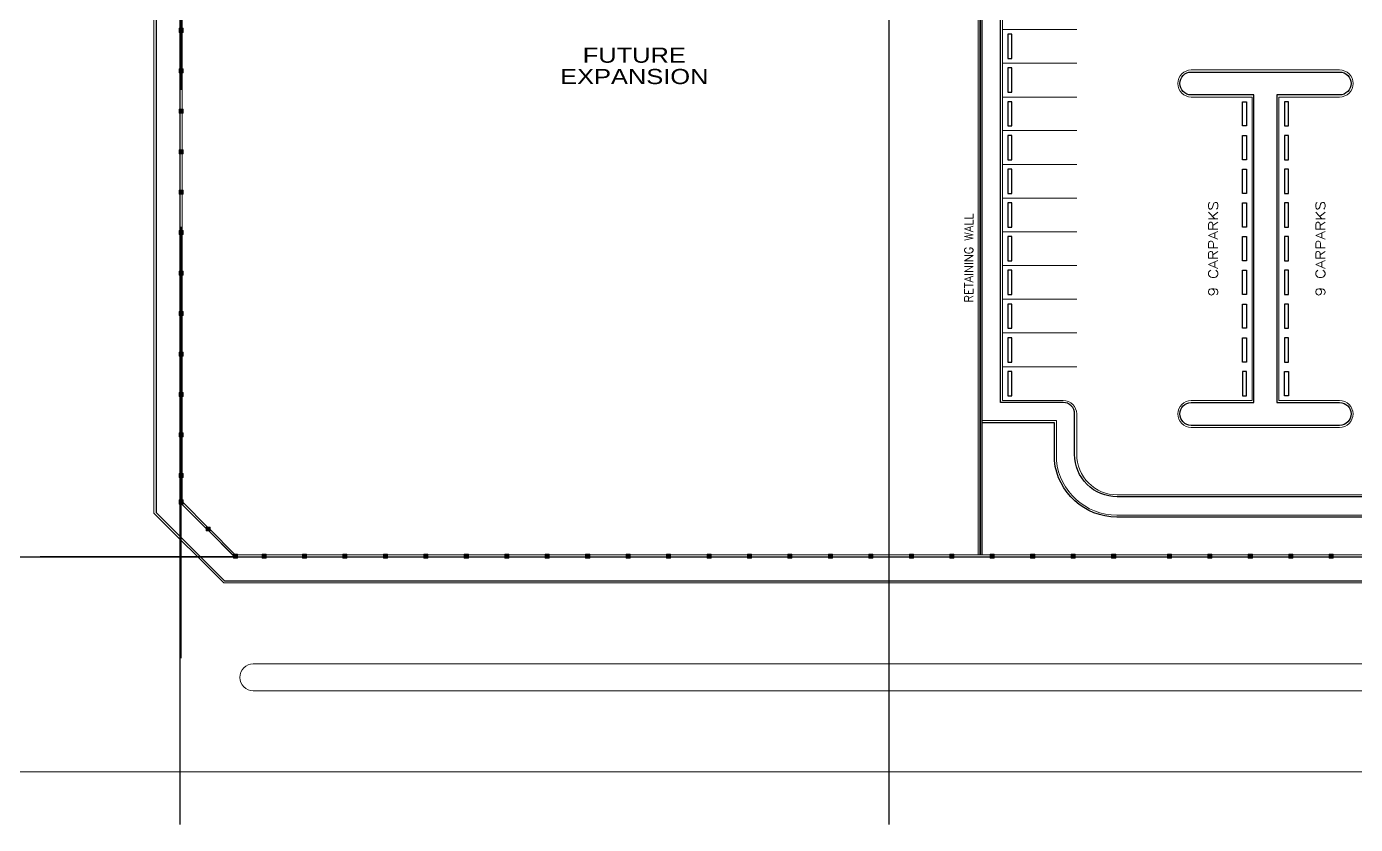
# Model space of a CAD drawing. Header units: metres. Extents: x -3195699 to -2111692, y 14290 to 146348.
# Drawn here: x -2116891 to -2115679, y 18776 to 19504 of the extents above; entities that cross this region are included whole.
import ezdxf
from ezdxf.enums import TextEntityAlignment as Align

# ---------------------------------------------------------------- set-up
doc = ezdxf.new("R2010")
doc.units = ezdxf.units.M
doc.header["$LTSCALE"] = 500
doc.header["$MEASUREMENT"] = 0
doc.linetypes.add('CENTER', pattern=[2, 1.25, -0.25, 0.25, -0.25])
doc.linetypes.add('CENTERX2', pattern=[4, 2.5, -0.5, 0.5, -0.5])
for name, color, linetype in [('AR-AXIS', 9, 'CENTERX2'), ('AR-SHEET-NM', 4, 'CONTINUOUS'), ('BLDG. TXT', 3, 'CONTINUOUS'), ('CURB-2', 8, 'CONTINUOUS'), ('PROPERTY LINE', 3, 'CENTER'), ('WHEEL BUMP', 6, 'CONTINUOUS')]:
    doc.layers.add(name, color=color, linetype=linetype)
for name, color, linetype, lineweight in [('CARLINE', 8, 'CONTINUOUS', 18), ('COL', 4, 'CONTINUOUS', 18), ('COLHAT', 8, 'CONTINUOUS', 18), ('CURVE', 8, 'CONTINUOUS', 18), ('FENCEWALL', 4, 'CONTINUOUS', 18), ('RAILING', 1, 'CONTINUOUS', 18), ('schematic lines', 110, 'CONTINUOUS', 25), ('WALL2', 4, 'CONTINUOUS', 18)]:
    doc.layers.add(name, color=color, linetype=linetype, lineweight=lineweight)
doc.styles.add('logo-eng', font='arial.ttf', dxfattribs={"height": 600})
doc.styles.add('ROMANS', font='romans.shx', dxfattribs={"width": 0.85})

# ---------------------------------------------------------------- blocks, each defined once
blk = doc.blocks.new('AHHMS TEMPLATE')
at = {"layer": 'COLHAT'}
h = blk.add_hatch(dxfattribs=at)
h.set_pattern_fill('ANSI31', color=8, scale=0.184599, style=0)
h.set_pattern_definition([(225, (-1482528.6917, 132484.56203), (0.4144367825, -0.4144367825), [])])
h.paths.add_polyline_path([(-1492475.8, 82717.6), (-1492475.8, 82721.3), (-1492479.5, 82721.3), (-1492479.5, 82717.6)])
h = blk.add_hatch(dxfattribs=at)
h.set_pattern_fill('ANSI31', color=8, scale=0.184599, style=0)
h.set_pattern_definition([(135, (-1482528.6917, 32917.38994), (0.4144367825, 0.4144367825), [])])
h.paths.add_polyline_path([(-1492479.5, 82684.4), (-1492479.5, 82680.7), (-1492475.8, 82680.7), (-1492475.8, 82684.4)])
h = blk.add_hatch(dxfattribs=at)
h.set_pattern_fill('ANSI31', color=8, scale=0.184599, style=0)
h.set_pattern_definition([(225, (-1482528.6917, 132410.7224), (0.4144367825, -0.4144367825), [])])
h.paths.add_polyline_path([(-1492475.8, 82643.8), (-1492475.8, 82647.4), (-1492479.5, 82647.4), (-1492479.5, 82643.8)])
h = blk.add_hatch(dxfattribs=at)
h.set_pattern_fill('ANSI31', color=8, scale=0.184599, style=0)
h.set_pattern_definition([(135, (-1482528.6917, 32843.5503), (0.4144367825, 0.4144367825), [])])
h.paths.add_polyline_path([(-1492479.5, 82610.5), (-1492479.5, 82606.8), (-1492475.8, 82606.8), (-1492475.8, 82610.5)])
h = blk.add_hatch(dxfattribs=at)
h.set_pattern_fill('ANSI31', color=8, scale=0.184599, style=0)
h.set_pattern_definition([(135, (-1482528.6917, 32806.6305), (0.4144367825, 0.4144367825), [])])
h.paths.add_polyline_path([(-1492479.5, 82573.6), (-1492479.5, 82569.9), (-1492475.8, 82569.9), (-1492475.8, 82573.6)])
h = blk.add_hatch(dxfattribs=at)
h.set_pattern_fill('ANSI31', color=8, scale=0.184599, style=0)
h.set_pattern_definition([(225, (-1482528.6917, 132299.96294), (0.4144367825, -0.4144367825), [])])
h.paths.add_polyline_path([(-1492475.8, 82533), (-1492475.8, 82536.7), (-1492479.5, 82536.7), (-1492479.5, 82533)])
h = blk.add_hatch(dxfattribs=at)
h.set_pattern_fill('ANSI31', color=8, scale=0.184599, style=0)
h.set_pattern_definition([(225, (-1482528.6917, 132263.0431), (0.4144367825, -0.4144367825), [])])
h.paths.add_polyline_path([(-1492475.8, 82496.1), (-1492475.8, 82499.8), (-1492479.5, 82499.8), (-1492479.5, 82496.1)])
h = blk.add_hatch(dxfattribs=at)
h.set_pattern_fill('ANSI31', color=8, scale=0.184599, style=0)
h.set_pattern_definition([(135, (-1482528.6917, 32695.87103), (0.4144367825, 0.4144367825), [])])
h.paths.add_polyline_path([(-1492479.5, 82462.8), (-1492479.5, 82459.2), (-1492475.8, 82459.2), (-1492475.8, 82462.8)])
h = blk.add_hatch(dxfattribs=at)
h.set_pattern_fill('ANSI31', color=8, scale=0.184599, style=0)
h.set_pattern_definition([(135, (-1482528.6917, 32658.9512), (0.4144367825, 0.4144367825), [])])
h.paths.add_polyline_path([(-1492479.5, 82425.9), (-1492479.5, 82422.2), (-1492475.8, 82422.2), (-1492475.8, 82425.9)])
h = blk.add_hatch(dxfattribs=at)
h.set_pattern_fill('ANSI31', color=8, scale=0.184599, style=0)
h.set_pattern_definition([(135, (-1482528.6917, 32622.0314), (0.4144367825, 0.4144367825), [])])
h.paths.add_polyline_path([(-1492479.5, 82389), (-1492479.5, 82385.3), (-1492475.8, 82385.3), (-1492475.8, 82389)])
h = blk.add_hatch(dxfattribs=at)
h.set_pattern_fill('ANSI31', color=8, scale=0.184599, style=0)
h.set_pattern_definition([(135, (-1482528.6917, 32585.1116), (0.4144367825, 0.4144367825), [])])
h.paths.add_polyline_path([(-1492479.5, 82352.1), (-1492479.5, 82348.4), (-1492475.8, 82348.4), (-1492475.8, 82352.1)])
h = blk.add_hatch(dxfattribs=at)
h.set_pattern_fill('ANSI31', color=8, scale=0.184599, style=0)
h.set_pattern_definition([(135, (-1482528.6917, 32548.19176), (0.4144367825, 0.4144367825), [])])
h.paths.add_polyline_path([(-1492479.5, 82315.2), (-1492479.5, 82311.5), (-1492475.8, 82311.5), (-1492475.8, 82315.2)])
h = blk.add_hatch(dxfattribs=at)
h.set_pattern_fill('ANSI31', color=8, scale=0.184599, style=0)
h.set_pattern_definition([(225, (-1482528.6917, 132054.1385), (0.4144367825, -0.4144367825), [])])
h.paths.add_polyline_path([(-1492475.8, 82287.2), (-1492475.8, 82290.9), (-1492479.5, 82290.9), (-1492479.5, 82287.2)])
h = blk.add_hatch(dxfattribs=at)
h.set_pattern_fill('ANSI31', color=8, scale=0.184599, style=0)
h.set_pattern_definition([(225, (-1482504.0784, 132029.5255), (0.4144367825, -0.4144367825), [])])
h.paths.add_polyline_path([(-1492451.2, 82262.6), (-1492451.2, 82266.2), (-1492454.9, 82266.2), (-1492454.9, 82262.6)])
h = blk.add_hatch(dxfattribs=at)
h.set_pattern_fill('ANSI31', color=8, scale=0.184599, style=0)
h.set_pattern_definition([(225, (-1482479.028, 132004.9121), (0.4144367825, -0.4144367825), [])])
h.paths.add_polyline_path([(-1492426.2, 82237.9), (-1492426.2, 82241.6), (-1492429.9, 82241.6), (-1492429.9, 82237.9)])
h = blk.add_hatch(dxfattribs=at)
h.set_pattern_fill('ANSI31', color=8, scale=0.184599, style=0)
h.set_pattern_definition([(45, (-1502351.09446, 32474.6601), (-0.4144367825, 0.4144367825), [])])
h.paths.add_polyline_path([(-1492400.2, 82241.6), (-1492400.2, 82237.9), (-1492403.9, 82237.9), (-1492403.9, 82241.6)])
h = blk.add_hatch(dxfattribs=at)
h.set_pattern_fill('ANSI31', color=8, scale=0.184599, style=0)
h.set_pattern_definition([(135, (-1482416.17526, 32474.6601), (0.4144367825, 0.4144367825), [])])
h.paths.add_polyline_path([(-1492367, 82241.6), (-1492367, 82237.9), (-1492363.3, 82237.9), (-1492363.3, 82241.6)])
h = blk.add_hatch(dxfattribs=at)
h.set_pattern_fill('ANSI31', color=8, scale=0.184599, style=0)
h.set_pattern_definition([(45, (-1502277.2548, 32474.6601), (-0.4144367825, 0.4144367825), [])])
h.paths.add_polyline_path([(-1492326.4, 82241.6), (-1492326.4, 82237.9), (-1492330.1, 82237.9), (-1492330.1, 82241.6)])
h = blk.add_hatch(dxfattribs=at)
h.set_pattern_fill('ANSI31', color=8, scale=0.184599, style=0)
h.set_pattern_definition([(45, (-1502240.335, 32474.6601), (-0.4144367825, 0.4144367825), [])])
h.paths.add_polyline_path([(-1492289.5, 82241.6), (-1492289.5, 82237.9), (-1492293.2, 82237.9), (-1492293.2, 82241.6)])
h = blk.add_hatch(dxfattribs=at)
h.set_pattern_fill('ANSI31', color=8, scale=0.184599, style=0)
h.set_pattern_definition([(135, (-1482305.4158, 32474.6601), (0.4144367825, 0.4144367825), [])])
h.paths.add_polyline_path([(-1492256.3, 82241.6), (-1492256.3, 82237.9), (-1492252.6, 82237.9), (-1492252.6, 82241.6)])
h = blk.add_hatch(dxfattribs=at)
h.set_pattern_fill('ANSI31', color=8, scale=0.184599, style=0)
h.set_pattern_definition([(135, (-1482268.496, 32474.6601), (0.4144367825, 0.4144367825), [])])
h.paths.add_polyline_path([(-1492219.3, 82241.6), (-1492219.3, 82237.9), (-1492215.6, 82237.9), (-1492215.6, 82241.6)])
h = blk.add_hatch(dxfattribs=at)
h.set_pattern_fill('ANSI31', color=8, scale=0.184599, style=0)
h.set_pattern_definition([(135, (-1482231.57617, 32474.6601), (0.4144367825, 0.4144367825), [])])
h.paths.add_polyline_path([(-1492182.4, 82241.6), (-1492182.4, 82237.9), (-1492178.7, 82237.9), (-1492178.7, 82241.6)])
h = blk.add_hatch(dxfattribs=at)
h.set_pattern_fill('ANSI31', color=8, scale=0.184599, style=0)
h.set_pattern_definition([(45, (-1502092.6557, 32474.6601), (-0.4144367825, 0.4144367825), [])])
h.paths.add_polyline_path([(-1492141.8, 82241.6), (-1492141.8, 82237.9), (-1492145.5, 82237.9), (-1492145.5, 82241.6)])
h = blk.add_hatch(dxfattribs=at)
h.set_pattern_fill('ANSI31', color=8, scale=0.184599, style=0)
h.set_pattern_definition([(135, (-1482157.7365, 32474.6601), (0.4144367825, 0.4144367825), [])])
h.paths.add_polyline_path([(-1492108.6, 82241.6), (-1492108.6, 82237.9), (-1492104.9, 82237.9), (-1492104.9, 82241.6)])
h = blk.add_hatch(dxfattribs=at)
h.set_pattern_fill('ANSI31', color=8, scale=0.184599, style=0)
h.set_pattern_definition([(135, (-1482120.8167, 32474.6601), (0.4144367825, 0.4144367825), [])])
h.paths.add_polyline_path([(-1492071.7, 82241.6), (-1492071.7, 82237.9), (-1492068, 82237.9), (-1492068, 82241.6)])
h = blk.add_hatch(dxfattribs=at)
h.set_pattern_fill('ANSI31', color=8, scale=0.184599, style=0)
h.set_pattern_definition([(45, (-1501981.8963, 32474.6601), (-0.4144367825, 0.4144367825), [])])
h.paths.add_polyline_path([(-1492031.1, 82241.6), (-1492031.1, 82237.9), (-1492034.7, 82237.9), (-1492034.7, 82241.6)])
h = blk.add_hatch(dxfattribs=at)
h.set_pattern_fill('ANSI31', color=8, scale=0.184599, style=0)
h.set_pattern_definition([(45, (-1501944.97645, 32474.6601), (-0.4144367825, 0.4144367825), [])])
h.paths.add_polyline_path([(-1491994.1, 82241.6), (-1491994.1, 82237.9), (-1491997.8, 82237.9), (-1491997.8, 82241.6)])
h = blk.add_hatch(dxfattribs=at)
h.set_pattern_fill('ANSI31', color=8, scale=0.184599, style=0)
h.set_pattern_definition([(45, (-1501908.05664, 32474.6601), (-0.4144367825, 0.4144367825), [])])
h.paths.add_polyline_path([(-1491957.2, 82241.6), (-1491957.2, 82237.9), (-1491960.9, 82237.9), (-1491960.9, 82241.6)])
h = blk.add_hatch(dxfattribs=at)
h.set_pattern_fill('ANSI31', color=8, scale=0.184599, style=0)
h.set_pattern_definition([(135, (-1481973.13744, 32474.6601), (0.4144367825, 0.4144367825), [])])
h.paths.add_polyline_path([(-1491924, 82241.6), (-1491924, 82237.9), (-1491920.3, 82237.9), (-1491920.3, 82241.6)])
h = blk.add_hatch(dxfattribs=at)
h.set_pattern_fill('ANSI31', color=8, scale=0.184599, style=0)
h.set_pattern_definition([(45, (-1501834.217, 32474.6601), (-0.4144367825, 0.4144367825), [])])
h.paths.add_polyline_path([(-1491883.4, 82241.6), (-1491883.4, 82237.9), (-1491887.1, 82237.9), (-1491887.1, 82241.6)])
h = blk.add_hatch(dxfattribs=at)
h.set_pattern_fill('ANSI31', color=8, scale=0.184599, style=0)
h.set_pattern_definition([(45, (-1501797.2972, 32474.6601), (-0.4144367825, 0.4144367825), [])])
h.paths.add_polyline_path([(-1491846.5, 82241.6), (-1491846.5, 82237.9), (-1491850.1, 82237.9), (-1491850.1, 82241.6)])
h = blk.add_hatch(dxfattribs=at)
h.set_pattern_fill('ANSI31', color=8, scale=0.184599, style=0)
h.set_pattern_definition([(135, (-1481862.378, 32474.6601), (0.4144367825, 0.4144367825), [])])
h.paths.add_polyline_path([(-1491813.2, 82241.6), (-1491813.2, 82237.9), (-1491809.5, 82237.9), (-1491809.5, 82241.6)])
h = blk.add_hatch(dxfattribs=at)
h.set_pattern_fill('ANSI31', color=8, scale=0.184599, style=0)
h.set_pattern_definition([(135, (-1481825.45816, 32474.6601), (0.4144367825, 0.4144367825), [])])
h.paths.add_polyline_path([(-1491776.3, 82241.6), (-1491776.3, 82237.9), (-1491772.6, 82237.9), (-1491772.6, 82241.6)])
h = blk.add_hatch(dxfattribs=at)
h.set_pattern_fill('ANSI31', color=8, scale=0.184599, style=0)
h.set_pattern_definition([(135, (-1481788.53834, 32474.6601), (0.4144367825, 0.4144367825), [])])
h.paths.add_polyline_path([(-1491739.4, 82241.6), (-1491739.4, 82237.9), (-1491735.7, 82237.9), (-1491735.7, 82241.6)])
h = blk.add_hatch(dxfattribs=at)
h.set_pattern_fill('ANSI31', color=8, scale=0.184599, style=0)
h.set_pattern_definition([(45, (-1501649.6179, 32474.6601), (-0.4144367825, 0.4144367825), [])])
h.paths.add_polyline_path([(-1491698.8, 82241.6), (-1491698.8, 82237.9), (-1491702.5, 82237.9), (-1491702.5, 82241.6)])
h = blk.add_hatch(dxfattribs=at)
h.set_pattern_fill('ANSI31', color=8, scale=0.184599, style=0)
h.set_pattern_definition([(135, (-1481714.6987, 32474.6601), (0.4144367825, 0.4144367825), [])])
h.paths.add_polyline_path([(-1491665.5, 82241.6), (-1491665.5, 82237.9), (-1491661.9, 82237.9), (-1491661.9, 82241.6)])
h = blk.add_hatch(dxfattribs=at)
h.set_pattern_fill('ANSI31', color=8, scale=0.184599, style=0)
h.set_pattern_definition([(135, (-1481677.7789, 32474.6601), (0.4144367825, 0.4144367825), [])])
h.paths.add_polyline_path([(-1491628.6, 82241.6), (-1491628.6, 82237.9), (-1491624.9, 82237.9), (-1491624.9, 82241.6)])
h = blk.add_hatch(dxfattribs=at)
h.set_pattern_fill('ANSI31', color=8, scale=0.184599, style=0)
h.set_pattern_definition([(135, (-1481626.8636, 32474.6601), (0.4144367825, 0.4144367825), [])])
h.paths.add_polyline_path([(-1491577.7, 82241.6), (-1491577.7, 82237.9), (-1491574, 82237.9), (-1491574, 82241.6)])
h = blk.add_hatch(dxfattribs=at)
h.set_pattern_fill('ANSI31', color=8, scale=0.184599, style=0)
h.set_pattern_definition([(135, (-1481589.94376, 32474.6601), (0.4144367825, 0.4144367825), [])])
h.paths.add_polyline_path([(-1491540.8, 82241.6), (-1491540.8, 82237.9), (-1491537.1, 82237.9), (-1491537.1, 82241.6)])
h = blk.add_hatch(dxfattribs=at)
h.set_pattern_fill('ANSI31', color=8, scale=0.184599, style=0)
h.set_pattern_definition([(135, (-1481553.02394, 32474.6601), (0.4144367825, 0.4144367825), [])])
h.paths.add_polyline_path([(-1491503.9, 82241.6), (-1491503.9, 82237.9), (-1491500.2, 82237.9), (-1491500.2, 82241.6)])
h = blk.add_hatch(dxfattribs=at)
h.set_pattern_fill('ANSI31', color=8, scale=0.184599, style=0)
h.set_pattern_definition([(45, (-1501414.1035, 32474.6601), (-0.4144367825, 0.4144367825), [])])
h.paths.add_polyline_path([(-1491463.3, 82241.6), (-1491463.3, 82237.9), (-1491466.9, 82237.9), (-1491466.9, 82241.6)])
h = blk.add_hatch(dxfattribs=at)
h.set_pattern_fill('ANSI31', color=8, scale=0.184599, style=0)
h.set_pattern_definition([(45, (-1501377.1837, 32474.6601), (-0.4144367825, 0.4144367825), [])])
h.paths.add_polyline_path([(-1491426.3, 82241.6), (-1491426.3, 82237.9), (-1491430, 82237.9), (-1491430, 82241.6)])
at = {"layer": 'AR-AXIS', "color": 8, "ltscale": 2}
for p, q in [((-1492478.6, 81994.9), (-1492478.6, 85060)), ((-1491831.6, 81994.9), (-1491831.6, 85060)), ((-1492933, 82238.9), (-1488915.2, 82238.9))]:
    blk.add_line(p, q, dxfattribs=at)
at = {"layer": 'AR-AXIS', "color": 8}
for p, q in [((-1492478.1, 82288.1), (-1492478.1, 82146.7)), ((-1492428.8, 82238.9), (-1492606.4, 82238.9))]:
    blk.add_line(p, q, dxfattribs=at)
at = {"layer": 'CARLINE', "color": 8}
for p, q in [((-1491660.5, 82720.2), (-1491728.2, 82720.2)), ((-1491660.5, 82689.4), (-1491728.2, 82689.4)), ((-1491660.5, 82658.6), (-1491728.2, 82658.6)), ((-1491660.5, 82627.9), (-1491728.2, 82627.9)), ((-1491660.5, 82597.1), (-1491728.2, 82597.1)), ((-1491660.5, 82566.3), (-1491728.2, 82566.3)), ((-1491660.5, 82535.6), (-1491728.2, 82535.6)), ((-1491660.5, 82504.8), (-1491728.2, 82504.8)), ((-1491660.5, 82504.8), (-1491728.2, 82504.8)), ((-1491660.5, 82474), (-1491728.2, 82474)), ((-1491660.5, 82443.3), (-1491728.2, 82443.3)), ((-1491660.5, 82412.5), (-1491728.2, 82412.5)), ((-1491488.2, 82215.2), (-1491612.4, 82215.2))]:
    blk.add_line(p, q, dxfattribs=at)
at = {"layer": 'COL', "color": 8}
for points in [[(-1492475.8, 82721.3), (-1492479.5, 82721.3), (-1492479.5, 82717.6), (-1492475.8, 82717.6)], [(-1492475.8, 82680.7), (-1492479.5, 82680.7), (-1492479.5, 82684.4), (-1492475.8, 82684.4)], [(-1492475.8, 82647.4), (-1492479.5, 82647.4), (-1492479.5, 82643.8), (-1492475.8, 82643.8)], [(-1492475.8, 82606.8), (-1492479.5, 82606.8), (-1492479.5, 82610.5), (-1492475.8, 82610.5)], [(-1492475.8, 82569.9), (-1492479.5, 82569.9), (-1492479.5, 82573.6), (-1492475.8, 82573.6)], [(-1492475.8, 82536.7), (-1492479.5, 82536.7), (-1492479.5, 82533), (-1492475.8, 82533)], [(-1492475.8, 82499.8), (-1492479.5, 82499.8), (-1492479.5, 82496.1), (-1492475.8, 82496.1)], [(-1492475.8, 82459.2), (-1492479.5, 82459.2), (-1492479.5, 82462.8), (-1492475.8, 82462.8)], [(-1492475.8, 82422.2), (-1492479.5, 82422.2), (-1492479.5, 82425.9), (-1492475.8, 82425.9)], [(-1492475.8, 82385.3), (-1492479.5, 82385.3), (-1492479.5, 82389), (-1492475.8, 82389)], [(-1492475.8, 82348.4), (-1492479.5, 82348.4), (-1492479.5, 82352.1), (-1492475.8, 82352.1)], [(-1492475.8, 82311.5), (-1492479.5, 82311.5), (-1492479.5, 82315.2), (-1492475.8, 82315.2)], [(-1492475.8, 82290.9), (-1492479.5, 82290.9), (-1492479.5, 82287.2), (-1492475.8, 82287.2)], [(-1492451.2, 82266.2), (-1492454.9, 82266.2), (-1492454.9, 82262.6), (-1492451.2, 82262.6)], [(-1492426.2, 82241.6), (-1492429.9, 82241.6), (-1492429.9, 82237.9), (-1492426.2, 82237.9)], [(-1492400.2, 82237.9), (-1492403.9, 82237.9), (-1492403.9, 82241.6), (-1492400.2, 82241.6)], [(-1492367, 82237.9), (-1492363.3, 82237.9), (-1492363.3, 82241.6), (-1492367, 82241.6)], [(-1492326.4, 82237.9), (-1492330.1, 82237.9), (-1492330.1, 82241.6), (-1492326.4, 82241.6)], [(-1492289.5, 82237.9), (-1492293.2, 82237.9), (-1492293.2, 82241.6), (-1492289.5, 82241.6)], [(-1492256.3, 82237.9), (-1492252.6, 82237.9), (-1492252.6, 82241.6), (-1492256.3, 82241.6)], [(-1492219.3, 82237.9), (-1492215.6, 82237.9), (-1492215.6, 82241.6), (-1492219.3, 82241.6)], [(-1492182.4, 82237.9), (-1492178.7, 82237.9), (-1492178.7, 82241.6), (-1492182.4, 82241.6)], [(-1492141.8, 82237.9), (-1492145.5, 82237.9), (-1492145.5, 82241.6), (-1492141.8, 82241.6)], [(-1492108.6, 82237.9), (-1492104.9, 82237.9), (-1492104.9, 82241.6), (-1492108.6, 82241.6)], [(-1492071.7, 82237.9), (-1492068, 82237.9), (-1492068, 82241.6), (-1492071.7, 82241.6)], [(-1492031.1, 82237.9), (-1492034.7, 82237.9), (-1492034.7, 82241.6), (-1492031.1, 82241.6)], [(-1491994.1, 82237.9), (-1491997.8, 82237.9), (-1491997.8, 82241.6), (-1491994.1, 82241.6)], [(-1491957.2, 82237.9), (-1491960.9, 82237.9), (-1491960.9, 82241.6), (-1491957.2, 82241.6)], [(-1491924, 82237.9), (-1491920.3, 82237.9), (-1491920.3, 82241.6), (-1491924, 82241.6)], [(-1491883.4, 82237.9), (-1491887.1, 82237.9), (-1491887.1, 82241.6), (-1491883.4, 82241.6)], [(-1491846.5, 82237.9), (-1491850.1, 82237.9), (-1491850.1, 82241.6), (-1491846.5, 82241.6)], [(-1491813.2, 82237.9), (-1491809.5, 82237.9), (-1491809.5, 82241.6), (-1491813.2, 82241.6)], [(-1491776.3, 82237.9), (-1491772.6, 82237.9), (-1491772.6, 82241.6), (-1491776.3, 82241.6)], [(-1491739.4, 82237.9), (-1491735.7, 82237.9), (-1491735.7, 82241.6), (-1491739.4, 82241.6)], [(-1491698.8, 82237.9), (-1491702.5, 82237.9), (-1491702.5, 82241.6), (-1491698.8, 82241.6)], [(-1491665.5, 82237.9), (-1491661.9, 82237.9), (-1491661.9, 82241.6), (-1491665.5, 82241.6)], [(-1491628.6, 82237.9), (-1491624.9, 82237.9), (-1491624.9, 82241.6), (-1491628.6, 82241.6)], [(-1491577.7, 82237.9), (-1491574, 82237.9), (-1491574, 82241.6), (-1491577.7, 82241.6)], [(-1491540.8, 82237.9), (-1491537.1, 82237.9), (-1491537.1, 82241.6), (-1491540.8, 82241.6)], [(-1491503.9, 82237.9), (-1491500.2, 82237.9), (-1491500.2, 82241.6), (-1491503.9, 82241.6)], [(-1491463.3, 82237.9), (-1491466.9, 82237.9), (-1491466.9, 82241.6), (-1491463.3, 82241.6)], [(-1491426.3, 82237.9), (-1491430, 82237.9), (-1491430, 82241.6), (-1491426.3, 82241.6)]]:
    blk.add_lwpolyline(points, close=True, dxfattribs=at)
at = {"layer": 'CURB-2', "color": 8}
for points in [[(-1491631.6, 84564.8), (-1491631.6, 84578, 0.414214), (-1491654.4, 84600.8), (-1492450.3, 84600.8), (-1492500.6, 84550.6), (-1492500.6, 83883.9, 0.414214), (-1492484, 83867.3), (-1492428.8, 83867.3, -0.374688), (-1492317.2, 83770.1, 0.186243), (-1492296.4, 83732.5), (-1492293, 83729.6, -0.221873), (-1492270.3, 83681), (-1492270.3, 83429.7, -0.221872), (-1492293, 83381.1), (-1492296.4, 83378.2, 0.186559), (-1492317.2, 83340.6, -0.374688), (-1492428.8, 83243.4), (-1492484, 83243.4, 0.414214), (-1492500.6, 83226.8), (-1492500.6, 82279.6), (-1492438.1, 82217), (-1489428.5, 82217)], [(-1489401.2, 82675.3), (-1489435.7, 82675.3, 0.414214), (-1489452.3, 82658.6), (-1489452.3, 82344.8, -0.414214), (-1489503.4, 82293.8), (-1491623.6, 82293.8, -0.414214), (-1491662.4, 82332.5), (-1491662.4, 82369.4, 0.414214), (-1491672.8, 82379.9), (-1491730.1, 82379.9), (-1491730.1, 83275.8), (-1491675.3, 83275.8, 0.414214), (-1491662.4, 83288.7), (-1491662.4, 83427.7, 0.414214), (-1491675.3, 83440.6), (-1491730.1, 83440.6), (-1491730.1, 84367.3), (-1491666.7, 84367.3, 0.414214), (-1491662.4, 84371.6), (-1491662.4, 84448.7, -0.181984), (-1491648.4, 84479.6, 0.146599), (-1491632.8, 84498.9, 0.097146), (-1491631.6, 84505.2), (-1491631.6, 84561.1)], [(-1489433.8, 82584.8), (-1489433.8, 82344.8, -0.414214), (-1489503.4, 82275.3), (-1491623.9, 82275.3, -0.3852), (-1491680.8, 82326.8), (-1491680.8, 82361.4), (-1491746.7, 82361.4)]]:
    blk.add_lwpolyline(points, format="xyb", dxfattribs=at)
blk.add_lwpolyline([(-1491498.7, 82660.5), (-1491555.9, 82660.5, -1), (-1491555.9, 82681.4), (-1491420.6, 82681.4, -1), (-1491420.6, 82660.5), (-1491477.8, 82660.5), (-1491477.8, 82379.9), (-1491420.6, 82379.9, -1), (-1491420.6, 82359), (-1491555.9, 82359, -1), (-1491555.9, 82379.9), (-1491498.7, 82379.9)], format="xyb", close=True, dxfattribs=at)
at = {"layer": 'CURVE', "color": 8}
for p, q in [((-1492411.9, 82141.3), (-1489425.7, 82141.3)), ((-1492411.9, 82116.7), (-1489425.7, 82116.7)), ((-1493115.3, 82042.9), (-1489413.3, 82042.9))]:
    blk.add_line(p, q, dxfattribs=at)
for points in [[(-1491629.8, 84578, 0.414214), (-1491654.4, 84602.7), (-1492451.1, 84602.7), (-1492502.4, 84551.3), (-1492502.4, 83883.9, 0.414214), (-1492484, 83865.5), (-1492428.8, 83865.5, -0.374688), (-1492319, 83769.8, 0.186243), (-1492297.6, 83731.1), (-1492294.2, 83728.2, -0.221873), (-1492272.2, 83681), (-1492272.2, 83429.7, -0.221872), (-1492294.2, 83382.5), (-1492297.6, 83379.7, 0.186559), (-1492319, 83340.9, -0.374688), (-1492428.8, 83245.2), (-1492484, 83245.2, 0.414214), (-1492502.5, 83226.8), (-1492502.5, 82278.8), (-1492438.8, 82215.2), (-1489427.8, 82215.2)], [(-1489503.4, 82295.6), (-1491623.6, 82295.6, -0.414214), (-1491660.5, 82332.5), (-1491660.5, 82369.4, 0.414214), (-1491672.8, 82381.7), (-1491728.2, 82381.7), (-1491728.2, 83274), (-1491675.3, 83274, 0.414214), (-1491660.5, 83288.7), (-1491660.5, 83427.7, 0.414214), (-1491675.3, 83442.4), (-1491728.2, 83442.4), (-1491728.2, 84365.4), (-1491666.7, 84365.4, 0.414214), (-1491660.5, 84371.6), (-1491660.5, 84448.6, -0.180718), (-1491647.3, 84478.1, 0.145607), (-1491631.1, 84498.2, 0.097146), (-1491629.8, 84505.2), (-1491629.8, 84578)], [(-1489435.7, 82584.8), (-1489435.7, 82344.8, -0.414214), (-1489503.4, 82277.1), (-1491623.9, 82277.1, -0.384725), (-1491679, 82326.9), (-1491679, 82363.3), (-1491746.7, 82363.3)]]:
    blk.add_lwpolyline(points, format="xyb", dxfattribs=at)
blk.add_lwpolyline([(-1491500.5, 82658.6), (-1491555.9, 82658.6, -1), (-1491555.9, 82683.3), (-1491420.6, 82683.3, -1), (-1491420.6, 82658.6), (-1491475.9, 82658.6), (-1491475.9, 82381.7), (-1491420.6, 82381.7, -1), (-1491420.6, 82357.1), (-1491555.9, 82357.1, -1), (-1491555.9, 82381.7), (-1491500.5, 82381.7)], format="xyb", close=True, dxfattribs=at)
blk.add_arc((-1492411.9, 82129), 12.3, 90, 270, dxfattribs=at)
at = {"layer": 'FENCEWALL', "color": 8}
for p, q in [((-1492478.6, 82721.3), (-1492478.6, 82754.5)), ((-1492476.8, 82721.3), (-1492476.8, 82754.5)), ((-1492478.6, 82684.4), (-1492478.6, 82717.6)), ((-1492476.8, 82684.4), (-1492476.8, 82717.6)), ((-1492478.6, 82647.4), (-1492478.6, 82680.7)), ((-1492476.8, 82647.4), (-1492476.8, 82680.7)), ((-1492478.6, 82643.8), (-1492478.6, 82610.5)), ((-1492476.8, 82643.8), (-1492476.8, 82610.5)), ((-1492478.6, 82606.8), (-1492478.6, 82573.6)), ((-1492476.8, 82606.8), (-1492476.8, 82573.6)), ((-1492478.6, 82536.7), (-1492478.6, 82569.9)), ((-1492476.8, 82536.7), (-1492476.8, 82569.9)), ((-1492478.6, 82499.8), (-1492478.6, 82533)), ((-1492476.8, 82499.8), (-1492476.8, 82533)), ((-1492478.6, 82462.8), (-1492478.6, 82496.1)), ((-1492476.8, 82462.8), (-1492476.8, 82496.1)), ((-1492478.6, 82459.2), (-1492478.6, 82425.9)), ((-1492476.8, 82459.2), (-1492476.8, 82425.9)), ((-1492478.6, 82422.2), (-1492478.6, 82389)), ((-1492476.8, 82422.2), (-1492476.8, 82389)), ((-1492478.6, 82385.3), (-1492478.6, 82352.1)), ((-1492476.8, 82385.3), (-1492476.8, 82352.1)), ((-1492478.6, 82348.4), (-1492478.6, 82315.2)), ((-1492476.8, 82348.4), (-1492476.8, 82315.2)), ((-1492478.6, 82311.5), (-1492478.6, 82290.9)), ((-1492476.8, 82311.5), (-1492476.8, 82290.9)), ((-1492477.2, 82287.2), (-1492454.9, 82264.9)), ((-1492475.8, 82288.5), (-1492453.6, 82266.2)), ((-1492429.9, 82239.9), (-1492452.5, 82262.6)), ((-1492429, 82241.6), (-1492451.2, 82263.9))]:
    blk.add_line(p, q, dxfattribs=at)
for points in [[(-1492403.9, 82240.7), (-1492426.2, 82240.7)], [(-1492400.2, 82240.7), (-1492367, 82240.7)], [(-1492363.3, 82240.7), (-1492330.1, 82240.7)], [(-1492293.2, 82240.7), (-1492326.4, 82240.7)], [(-1492256.3, 82240.7), (-1492289.5, 82240.7)], [(-1492252.6, 82240.7), (-1492219.3, 82240.7)], [(-1492215.6, 82240.7), (-1492182.4, 82240.7)], [(-1492145.5, 82240.7), (-1492178.7, 82240.7)], [(-1492108.6, 82240.7), (-1492141.8, 82240.7)], [(-1492104.9, 82240.7), (-1492071.7, 82240.7)], [(-1492068, 82240.7), (-1492034.7, 82240.7)], [(-1491997.8, 82240.7), (-1492031.1, 82240.7)], [(-1491960.9, 82240.7), (-1491994.1, 82240.7)], [(-1491957.2, 82240.7), (-1491924, 82240.7)], [(-1491920.3, 82240.7), (-1491887.1, 82240.7)], [(-1491850.1, 82240.7), (-1491883.4, 82240.7)], [(-1491813.2, 82240.7), (-1491846.5, 82240.7)], [(-1491809.5, 82240.7), (-1491776.3, 82240.7)], [(-1491772.6, 82240.7), (-1491739.4, 82240.7)], [(-1491702.5, 82240.7), (-1491735.7, 82240.7)], [(-1491665.5, 82240.7), (-1491698.8, 82240.7)], [(-1491661.9, 82240.7), (-1491628.6, 82240.7)], [(-1491624.9, 82240.7), (-1491577.7, 82240.7)], [(-1491540.8, 82240.7), (-1491574, 82240.7)], [(-1491503.9, 82240.7), (-1491537.1, 82240.7)], [(-1491466.9, 82240.7), (-1491500.2, 82240.7)], [(-1491463.3, 82240.7), (-1491430, 82240.7)], [(-1491426.3, 82240.7), (-1491393.1, 82240.7)], [(-1492403.9, 82238.9), (-1492426.2, 82238.9)], [(-1492400.2, 82238.9), (-1492367, 82238.9)], [(-1492363.3, 82238.9), (-1492330.1, 82238.9)], [(-1492293.2, 82238.9), (-1492326.4, 82238.9)], [(-1492256.3, 82238.9), (-1492289.5, 82238.9)], [(-1492252.6, 82238.9), (-1492219.3, 82238.9)], [(-1492215.6, 82238.9), (-1492182.4, 82238.9)], [(-1492145.5, 82238.9), (-1492178.7, 82238.9)], [(-1492108.6, 82238.9), (-1492141.8, 82238.9)], [(-1492104.9, 82238.9), (-1492071.7, 82238.9)], [(-1492068, 82238.9), (-1492034.7, 82238.9)], [(-1491997.8, 82238.9), (-1492031.1, 82238.9)], [(-1491960.9, 82238.9), (-1491994.1, 82238.9)], [(-1491957.2, 82238.9), (-1491924, 82238.9)], [(-1491920.3, 82238.9), (-1491887.1, 82238.9)], [(-1491850.1, 82238.9), (-1491883.4, 82238.9)], [(-1491813.2, 82238.9), (-1491846.5, 82238.9)], [(-1491809.5, 82238.9), (-1491776.3, 82238.9)], [(-1491772.6, 82238.9), (-1491739.4, 82238.9)], [(-1491702.5, 82238.9), (-1491735.7, 82238.9)], [(-1491665.5, 82238.9), (-1491698.8, 82238.9)], [(-1491661.9, 82238.9), (-1491628.6, 82238.9)], [(-1491624.9, 82238.9), (-1491577.7, 82238.9)], [(-1491540.8, 82238.9), (-1491574, 82238.9)], [(-1491503.9, 82238.9), (-1491537.1, 82238.9)], [(-1491466.9, 82238.9), (-1491500.2, 82238.9)], [(-1491463.3, 82238.9), (-1491430, 82238.9)], [(-1491426.3, 82238.9), (-1491393.1, 82238.9)]]:
    blk.add_lwpolyline(points, dxfattribs=at)
at = {"layer": 'PROPERTY LINE', "color": 8}
blk.add_lwpolyline([(-1492441.2, 84577.1), (-1492478.1, 84540.2), (-1492478.1, 82288.1), (-1492428.8, 82238.9), (-1489438.3, 82238.9), (-1489389.1, 82288.1), (-1489389.1, 84527.9), (-1489438.3, 84577.1), (-1492441.2, 84577.1)], dxfattribs=at)
at = {"layer": 'RAILING', "color": 8}
for p, q in [((-1491748.1, 82240.7), (-1491748.1, 83483.1)), ((-1491749, 82240.7), (-1491749, 83214.6)), ((-1491749, 82238.9), (-1491749, 82238.9))]:
    blk.add_line(p, q, dxfattribs=at)
at = {"layer": 'WALL2', "color": 8}
for p, q in [((-1491746.7, 82240.7), (-1491746.7, 83484.4)), ((-1491750.4, 83213.2), (-1491750.4, 82240.7))]:
    blk.add_line(p, q, dxfattribs=at)
at = {"layer": 'WHEEL BUMP', "color": 8}
for points in [[(-1491723.3, 82693.7), (-1491719.6, 82693.7), (-1491719.6, 82715.9), (-1491723.3, 82715.9)], [(-1491723.3, 82662.9), (-1491719.6, 82662.9), (-1491719.6, 82685.1), (-1491723.3, 82685.1)], [(-1491723.3, 82632.2), (-1491719.6, 82632.2), (-1491719.6, 82654.3), (-1491723.3, 82654.3)], [(-1491505.5, 82632.2), (-1491509.2, 82632.2), (-1491509.2, 82654.3), (-1491505.5, 82654.3)], [(-1491471, 82632.2), (-1491467.3, 82632.2), (-1491467.3, 82654.3), (-1491471, 82654.3)], [(-1491723.3, 82601.4), (-1491719.6, 82601.4), (-1491719.6, 82623.6), (-1491723.3, 82623.6)], [(-1491505.5, 82601.4), (-1491509.2, 82601.4), (-1491509.2, 82623.6), (-1491505.5, 82623.6)], [(-1491471, 82601.4), (-1491467.3, 82601.4), (-1491467.3, 82623.6), (-1491471, 82623.6)], [(-1491723.3, 82570.6), (-1491719.6, 82570.6), (-1491719.6, 82592.8), (-1491723.3, 82592.8)], [(-1491505.5, 82570.6), (-1491509.2, 82570.6), (-1491509.2, 82592.8), (-1491505.5, 82592.8)], [(-1491471, 82570.6), (-1491467.3, 82570.6), (-1491467.3, 82592.8), (-1491471, 82592.8)], [(-1491723.3, 82539.9), (-1491719.6, 82539.9), (-1491719.6, 82562), (-1491723.3, 82562)], [(-1491505.5, 82539.9), (-1491509.2, 82539.9), (-1491509.2, 82562), (-1491505.5, 82562)], [(-1491471, 82539.9), (-1491467.3, 82539.9), (-1491467.3, 82562), (-1491471, 82562)], [(-1491723.3, 82509.1), (-1491719.6, 82509.1), (-1491719.6, 82531.3), (-1491723.3, 82531.3)], [(-1491505.5, 82509.1), (-1491509.2, 82509.1), (-1491509.2, 82531.3), (-1491505.5, 82531.3)], [(-1491471, 82509.1), (-1491467.3, 82509.1), (-1491467.3, 82531.3), (-1491471, 82531.3)], [(-1491723.3, 82478.3), (-1491719.6, 82478.3), (-1491719.6, 82500.5), (-1491723.3, 82500.5)], [(-1491505.5, 82478.3), (-1491509.2, 82478.3), (-1491509.2, 82500.5), (-1491505.5, 82500.5)], [(-1491471, 82478.3), (-1491467.3, 82478.3), (-1491467.3, 82500.5), (-1491471, 82500.5)], [(-1491723.3, 82447.6), (-1491719.6, 82447.6), (-1491719.6, 82469.7), (-1491723.3, 82469.7)], [(-1491505.5, 82447.6), (-1491509.2, 82447.6), (-1491509.2, 82469.7), (-1491505.5, 82469.7)], [(-1491471, 82447.6), (-1491467.3, 82447.6), (-1491467.3, 82469.7), (-1491471, 82469.7)], [(-1491723.3, 82416.8), (-1491719.6, 82416.8), (-1491719.6, 82439), (-1491723.3, 82439)], [(-1491505.5, 82416.8), (-1491509.2, 82416.8), (-1491509.2, 82439), (-1491505.5, 82439)], [(-1491471, 82416.8), (-1491467.3, 82416.8), (-1491467.3, 82439), (-1491471, 82439)], [(-1491723.3, 82386), (-1491719.6, 82386), (-1491719.6, 82408.2), (-1491723.3, 82408.2)], [(-1491505.5, 82408.2), (-1491509.2, 82408.2), (-1491509.2, 82386), (-1491505.5, 82386)], [(-1491471, 82408.2), (-1491467.3, 82408.2), (-1491467.3, 82386), (-1491471, 82386)]]:
    blk.add_lwpolyline(points, close=True, dxfattribs=at)
at = {"layer": 'AR-SHEET-NM', "color": 8, "style": 'ROMANS', "width": 1.2}
for p in [(-1491535.9, 82520.2), (-1491438.1, 82520.2)]:
    blk.add_text('9 CARPARKS', height=8.61, rotation=90, dxfattribs=at).set_placement(p, align=Align.MIDDLE_CENTER)
at = {"layer": 'AR-SHEET-NM', "color": 8, "style": 'ROMANS'}
blk.add_text('RETAINING WALL', height=7.692, rotation=90, dxfattribs=at).set_placement((-1491755.1, 82471))
at = {"layer": 'BLDG. TXT', "color": 8, "ltscale": 0.5, "style": 'logo-eng', "width": 1.2}
for s, p in [('FUTURE', (-1492064.2, 82696.8)), ('EXPANSION', (-1492064.2, 82677.3))]:
    blk.add_text(s, height=13.84, dxfattribs=at).set_placement(p, align=Align.MIDDLE_CENTER)

msp = doc.modelspace()

# ---------------------------------------------------------------- block references
at = {"layer": 'schematic lines'}
msp.add_blockref('AHHMS TEMPLATE', (-624272.6, -63218.8), dxfattribs=at)

doc.saveas('drawing.dxf')
